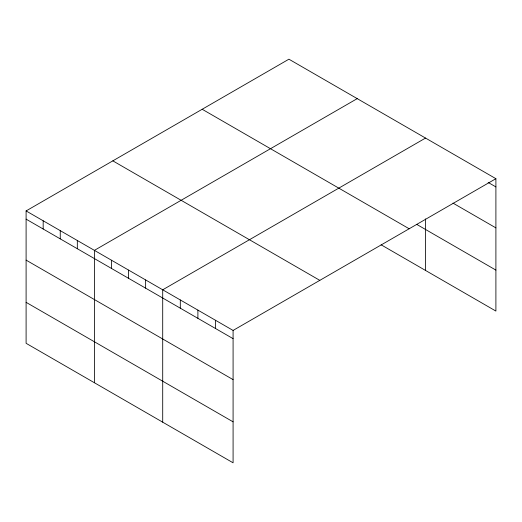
<?xml version="1.0" encoding="UTF-8"?>
<svg xmlns="http://www.w3.org/2000/svg" width="522" height="522" viewBox="0 0 522 522"><rect width="100%" height="100%" fill="white"/><g stroke="black" fill="none" stroke-linecap="round" stroke-linejoin="round"><path stroke-width="0.78" d="M26.1 210.927L233.086 330.433L233.086 462.805L26.1 343.306L26.1 210.927L288.914 59.195L495.9 178.694L495.9 311.073L381.125 244.805M357.218 98.632L94.404 250.364L94.404 382.737M425.528 138.069L162.707 289.801L162.707 422.174M233.086 330.433L495.9 178.694M488.161 182.452L495.9 186.915M452.972 203.104L495.9 227.886M416.647 224.343L495.9 270.102M202.184 109.268L409.17 228.767M112.83 160.854L319.816 280.36M26.1 219.149L233.086 338.654M26.1 260.119L233.086 379.624M26.1 302.336L233.086 421.835M425.528 218.914L425.528 270.442M215.488 320.273L215.488 328.495M197.897 310.114L197.897 318.335M180.305 299.961L180.305 308.182M145.631 279.942L145.631 288.164M128.556 270.083L128.556 278.304M111.48 260.224L111.48 268.445M77.328 240.505L77.328 248.726M60.252 230.646L60.252 238.867M43.176 220.786L43.176 229.008"/></g></svg>
